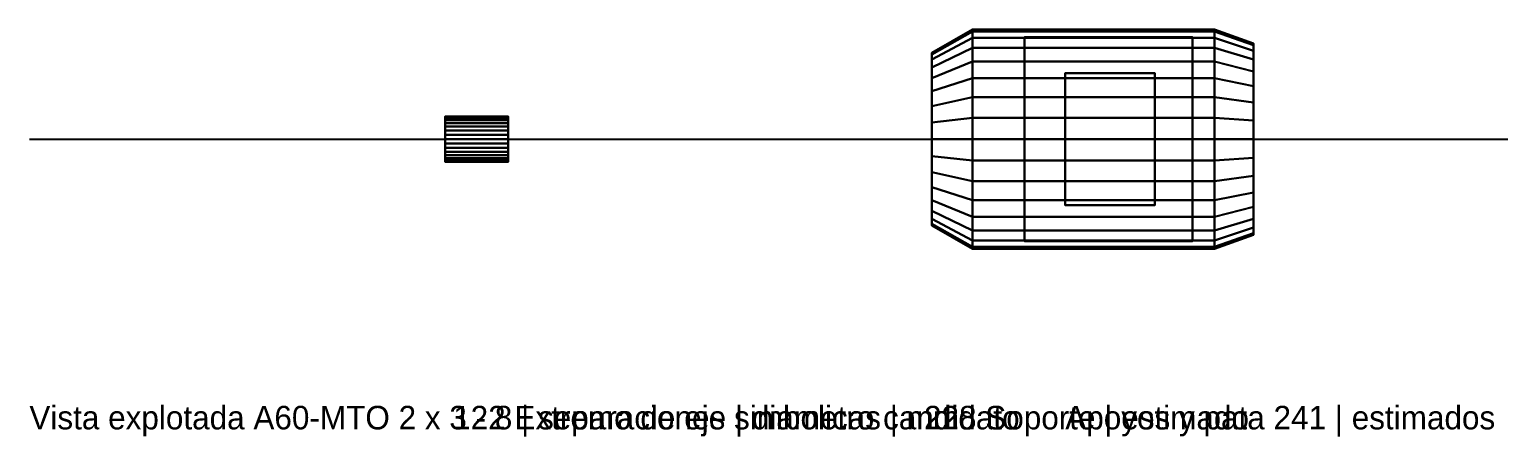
# Model space of a CAD drawing. Header units: millimetres. Extents: x -2320 to 254, y -190 to 139.
# Drawn here: x -2320 to -1384, y -190 to 70 of the extents above; entities that cross this region are included whole.
import ezdxf

# ---------------------------------------------------------------- set-up
doc = ezdxf.new("R2010")
doc.units = ezdxf.units.MM
for name, color, linetype in [('EJE_REF', 7, 'CONTINUOUS'), ('GUIA', 7, 'CONTINUOUS'), ('PATAS_EST', 8, 'CONTINUOUS'), ('SOPORTE_EST', 5, 'CONTINUOUS')]:
    doc.layers.add(name, color=color, linetype=linetype)

msp = doc.modelspace()

# ---------------------------------------------------------------- linework, layer by layer
at = {"layer": 'EJE_REF'}
for points in [[(-2055, 14.5, 210), (-2055, 14.22139, 212.82881), (-2015, 14.22139, 212.82881), (-2015, 14.5, 210)], [(-2055, 0, 210), (-2055, 14.22139, 212.82881), (-2055, 14.5, 210)], [(-2055, 14.22139, 207.17119), (-2055, 14.5, 210), (-2015, 14.5, 210), (-2015, 14.22139, 207.17119)], [(-2055, 0, 210), (-2055, 14.5, 210), (-2055, 14.22139, 207.17119)], [(-2055, 14.22139, 212.82881), (-2055, 13.39625, 215.54891), (-2015, 13.39625, 215.54891), (-2015, 14.22139, 212.82881)], [(-2055, 0, 210), (-2055, 13.39625, 215.54891), (-2055, 14.22139, 212.82881)], [(-2055, 13.39625, 204.45109), (-2055, 14.22139, 207.17119), (-2015, 14.22139, 207.17119), (-2015, 13.39625, 204.45109)], [(-2055, 0, 210), (-2055, 14.22139, 207.17119), (-2055, 13.39625, 204.45109)], [(-2055, 13.39625, 215.54891), (-2055, 12.05631, 218.05577), (-2015, 12.05631, 218.05577), (-2015, 13.39625, 215.54891)], [(-2055, 0, 210), (-2055, 12.05631, 218.05577), (-2055, 13.39625, 215.54891)], [(-2055, 12.05631, 201.94423), (-2055, 13.39625, 204.45109), (-2015, 13.39625, 204.45109), (-2015, 12.05631, 201.94423)], [(-2055, 0, 210), (-2055, 13.39625, 204.45109), (-2055, 12.05631, 201.94423)], [(-2055, 12.05631, 218.05577), (-2055, 10.25305, 220.25305), (-2015, 10.25305, 220.25305), (-2015, 12.05631, 218.05577)], [(-2055, 0, 210), (-2055, 10.25305, 220.25305), (-2055, 12.05631, 218.05577)], [(-2055, 10.25305, 199.74695), (-2055, 12.05631, 201.94423), (-2015, 12.05631, 201.94423), (-2015, 10.25305, 199.74695)], [(-2055, 0, 210), (-2055, 12.05631, 201.94423), (-2055, 10.25305, 199.74695)], [(-2055, 10.25305, 220.25305), (-2055, 8.05577, 222.05631), (-2015, 8.05577, 222.05631), (-2015, 10.25305, 220.25305)], [(-2055, 0, 210), (-2055, 8.05577, 222.05631), (-2055, 10.25305, 220.25305)], [(-2055, 8.05577, 197.94369), (-2055, 10.25305, 199.74695), (-2015, 10.25305, 199.74695), (-2015, 8.05577, 197.94369)], [(-2055, 0, 210), (-2055, 10.25305, 199.74695), (-2055, 8.05577, 197.94369)], [(-2015, 0, 210), (-2015, 14.5, 210), (-2015, 14.22139, 212.82881)], [(-2015, 0, 210), (-2015, 14.22139, 207.17119), (-2015, 14.5, 210)], [(-2015, 0, 210), (-2015, 14.22139, 212.82881), (-2015, 13.39625, 215.54891)], [(-2015, 0, 210), (-2015, 13.39625, 204.45109), (-2015, 14.22139, 207.17119)], [(-2015, 0, 210), (-2015, 13.39625, 215.54891), (-2015, 12.05631, 218.05577)], [(-2015, 0, 210), (-2015, 12.05631, 201.94423), (-2015, 13.39625, 204.45109)], [(-2015, 0, 210), (-2015, 12.05631, 218.05577), (-2015, 10.25305, 220.25305)], [(-2015, 0, 210), (-2015, 10.25305, 199.74695), (-2015, 12.05631, 201.94423)], [(-2015, 0, 210), (-2015, 10.25305, 220.25305), (-2015, 8.05577, 222.05631)], [(-2015, 0, 210), (-2015, 8.05577, 197.94369), (-2015, 10.25305, 199.74695)], [(-2055, 8.05577, 222.05631), (-2055, 5.54891, 223.39625), (-2015, 5.54891, 223.39625), (-2015, 8.05577, 222.05631)], [(-2055, 0, 210), (-2055, 5.54891, 223.39625), (-2055, 8.05577, 222.05631)], [(-2055, 5.54891, 196.60375), (-2055, 8.05577, 197.94369), (-2015, 8.05577, 197.94369), (-2015, 5.54891, 196.60375)], [(-2055, 0, 210), (-2055, 8.05577, 197.94369), (-2055, 5.54891, 196.60375)], [(-2055, 5.54891, 223.39625), (-2055, 2.82881, 224.22139), (-2015, 2.82881, 224.22139), (-2015, 5.54891, 223.39625)], [(-2055, 0, 210), (-2055, 2.82881, 224.22139), (-2055, 5.54891, 223.39625)], [(-2055, 2.82881, 195.77861), (-2055, 5.54891, 196.60375), (-2015, 5.54891, 196.60375), (-2015, 2.82881, 195.77861)], [(-2055, 0, 210), (-2055, 5.54891, 196.60375), (-2055, 2.82881, 195.77861)], [(-2055, 2.82881, 224.22139), (-2055, 0, 224.5), (-2015, 0, 224.5), (-2015, 2.82881, 224.22139)], [(-2055, 0, 210), (-2055, 0, 224.5), (-2055, 2.82881, 224.22139)], [(-2055, 0, 195.5), (-2055, 2.82881, 195.77861), (-2015, 2.82881, 195.77861), (-2015, 0, 195.5)], [(-2055, 0, 210), (-2055, 2.82881, 195.77861), (-2055, 0, 195.5)], [(-2055, 0, 224.5), (-2055, -2.82881, 224.22139), (-2015, -2.82881, 224.22139), (-2015, 0, 224.5)], [(-2055, 0, 210), (-2055, -2.82881, 224.22139), (-2055, 0, 224.5)], [(-2055, 0, 210), (-2055, -5.54891, 223.39625), (-2055, -2.82881, 224.22139)], [(-2055, 0, 210), (-2055, -8.05577, 222.05631), (-2055, -5.54891, 223.39625)], [(-2055, 0, 210), (-2055, -10.25305, 220.25305), (-2055, -8.05577, 222.05631)], [(-2055, 0, 210), (-2055, -12.05631, 218.05577), (-2055, -10.25305, 220.25305)], [(-2055, 0, 210), (-2055, -13.39625, 215.54891), (-2055, -12.05631, 218.05577)], [(-2055, 0, 210), (-2055, -14.22139, 212.82881), (-2055, -13.39625, 215.54891)], [(-2055, 0, 210), (-2055, -14.5, 210), (-2055, -14.22139, 212.82881)], [(-2055, 0, 210), (-2055, -14.22139, 207.17119), (-2055, -14.5, 210)], [(-2055, 0, 210), (-2055, -13.39625, 204.45109), (-2055, -14.22139, 207.17119)], [(-2055, 0, 210), (-2055, -12.05631, 201.94423), (-2055, -13.39625, 204.45109)], [(-2055, 0, 210), (-2055, -10.25305, 199.74695), (-2055, -12.05631, 201.94423)], [(-2055, 0, 210), (-2055, -8.05577, 197.94369), (-2055, -10.25305, 199.74695)], [(-2055, 0, 210), (-2055, -5.54891, 196.60375), (-2055, -8.05577, 197.94369)], [(-2055, 0, 210), (-2055, -2.82881, 195.77861), (-2055, -5.54891, 196.60375)], [(-2055, -2.82881, 195.77861), (-2055, 0, 195.5), (-2015, 0, 195.5), (-2015, -2.82881, 195.77861)], [(-2055, 0, 210), (-2055, 0, 195.5), (-2055, -2.82881, 195.77861)], [(-2015, 0, 210), (-2015, 8.05577, 222.05631), (-2015, 5.54891, 223.39625)], [(-2015, 0, 210), (-2015, 5.54891, 196.60375), (-2015, 8.05577, 197.94369)], [(-2015, 0, 210), (-2015, 5.54891, 223.39625), (-2015, 2.82881, 224.22139)], [(-2015, 0, 210), (-2015, 2.82881, 195.77861), (-2015, 5.54891, 196.60375)], [(-2015, 0, 210), (-2015, 2.82881, 224.22139), (-2015, 0, 224.5)], [(-2015, 0, 210), (-2015, 0, 195.5), (-2015, 2.82881, 195.77861)], [(-2015, 0, 210), (-2015, 0, 224.5), (-2015, -2.82881, 224.22139)], [(-2015, 0, 210), (-2015, -2.82881, 224.22139), (-2015, -5.54891, 223.39625)], [(-2015, 0, 210), (-2015, -5.54891, 223.39625), (-2015, -8.05577, 222.05631)], [(-2015, 0, 210), (-2015, -8.05577, 222.05631), (-2015, -10.25305, 220.25305)], [(-2015, 0, 210), (-2015, -10.25305, 220.25305), (-2015, -12.05631, 218.05577)], [(-2015, 0, 210), (-2015, -12.05631, 218.05577), (-2015, -13.39625, 215.54891)], [(-2015, 0, 210), (-2015, -13.39625, 215.54891), (-2015, -14.22139, 212.82881)], [(-2015, 0, 210), (-2015, -14.22139, 212.82881), (-2015, -14.5, 210)], [(-2015, 0, 210), (-2015, -14.5, 210), (-2015, -14.22139, 207.17119)], [(-2015, 0, 210), (-2015, -14.22139, 207.17119), (-2015, -13.39625, 204.45109)], [(-2015, 0, 210), (-2015, -13.39625, 204.45109), (-2015, -12.05631, 201.94423)], [(-2015, 0, 210), (-2015, -12.05631, 201.94423), (-2015, -10.25305, 199.74695)], [(-2015, 0, 210), (-2015, -10.25305, 199.74695), (-2015, -8.05577, 197.94369)], [(-2015, 0, 210), (-2015, -8.05577, 197.94369), (-2015, -5.54891, 196.60375)], [(-2015, 0, 210), (-2015, -5.54891, 196.60375), (-2015, -2.82881, 195.77861)], [(-2015, 0, 210), (-2015, -2.82881, 195.77861), (-2015, 0, 195.5)], [(-2055, -2.82881, 224.22139), (-2055, -5.54891, 223.39625), (-2015, -5.54891, 223.39625), (-2015, -2.82881, 224.22139)], [(-2055, -5.54891, 196.60375), (-2055, -2.82881, 195.77861), (-2015, -2.82881, 195.77861), (-2015, -5.54891, 196.60375)], [(-2055, -5.54891, 223.39625), (-2055, -8.05577, 222.05631), (-2015, -8.05577, 222.05631), (-2015, -5.54891, 223.39625)], [(-2055, -8.05577, 197.94369), (-2055, -5.54891, 196.60375), (-2015, -5.54891, 196.60375), (-2015, -8.05577, 197.94369)], [(-2055, -8.05577, 222.05631), (-2055, -10.25305, 220.25305), (-2015, -10.25305, 220.25305), (-2015, -8.05577, 222.05631)], [(-2055, -10.25305, 199.74695), (-2055, -8.05577, 197.94369), (-2015, -8.05577, 197.94369), (-2015, -10.25305, 199.74695)], [(-2055, -10.25305, 220.25305), (-2055, -12.05631, 218.05577), (-2015, -12.05631, 218.05577), (-2015, -10.25305, 220.25305)], [(-2055, -12.05631, 201.94423), (-2055, -10.25305, 199.74695), (-2015, -10.25305, 199.74695), (-2015, -12.05631, 201.94423)], [(-2055, -12.05631, 218.05577), (-2055, -13.39625, 215.54891), (-2015, -13.39625, 215.54891), (-2015, -12.05631, 218.05577)], [(-2055, -13.39625, 204.45109), (-2055, -12.05631, 201.94423), (-2015, -12.05631, 201.94423), (-2015, -13.39625, 204.45109)], [(-2055, -13.39625, 215.54891), (-2055, -14.22139, 212.82881), (-2015, -14.22139, 212.82881), (-2015, -13.39625, 215.54891)], [(-2055, -14.22139, 207.17119), (-2055, -13.39625, 204.45109), (-2015, -13.39625, 204.45109), (-2015, -14.22139, 207.17119)], [(-2055, -14.22139, 212.82881), (-2055, -14.5, 210), (-2015, -14.5, 210), (-2015, -14.22139, 212.82881)], [(-2055, -14.5, 210), (-2055, -14.22139, 207.17119), (-2015, -14.22139, 207.17119), (-2015, -14.5, 210)]]:
    msp.add_3dface(points, dxfattribs=at)
at = {"layer": 'GUIA'}
msp.add_line((-2320, 0, 210), (102, 0, 210), dxfattribs=at)
at = {"layer": 'PATAS_EST'}
for points in [[(-1686, -65, -280), (-1686, 65, -280), (-1579, 65, -280), (-1579, -65, -280)], [(-1686, -65, -258), (-1579, -65, -258), (-1579, 65, -258), (-1686, 65, -258)], [(-1579, 65, -280), (-1686, 65, -280), (-1686, 65, -258), (-1579, 65, -258)], [(-1686, 65, -280), (-1686, -65, -280), (-1686, -65, -258), (-1686, 65, -258)], [(-1579, -65, -280), (-1579, 65, -280), (-1579, 65, -258), (-1579, -65, -258)], [(-1660, -42, -258), (-1660, 42, -258), (-1603, 42, -258), (-1603, -42, -258)], [(-1660, -42, -132), (-1603, -42, -132), (-1603, 42, -132), (-1660, 42, -132)], [(-1603, 42, -258), (-1660, 42, -258), (-1660, 42, -132), (-1603, 42, -132)], [(-1660, 42, -258), (-1660, -42, -258), (-1660, -42, -132), (-1660, 42, -132)], [(-1603, -42, -258), (-1603, 42, -258), (-1603, 42, -132), (-1603, -42, -132)], [(-1660, -42, -258), (-1603, -42, -258), (-1603, -42, -132), (-1660, -42, -132)], [(-1686, -65, -280), (-1579, -65, -280), (-1579, -65, -258), (-1686, -65, -258)]]:
    msp.add_3dface(points, dxfattribs=at)
at = {"layer": 'SOPORTE_EST'}
for points in [[(-1745, 55, 210), (-1745, 53.94319, 220.72997), (-1719, 68.65497, 223.65632), (-1719, 70, 210)], [(-1745, 53.94319, 199.27003), (-1745, 55, 210), (-1719, 70, 210), (-1719, 68.65497, 196.34368)], [(-1745, 53.94319, 220.72997), (-1745, 50.81337, 231.04759), (-1719, 64.67157, 236.78784), (-1719, 68.65497, 223.65632)], [(-1745, 50.81337, 188.95241), (-1745, 53.94319, 199.27003), (-1719, 68.65497, 196.34368), (-1719, 64.67157, 183.21216)], [(-1719, 70, 210), (-1719, 68.65497, 223.65632), (-1565, 68.65497, 223.65632), (-1565, 70, 210)], [(-1719, 68.65497, 196.34368), (-1719, 70, 210), (-1565, 70, 210), (-1565, 68.65497, 196.34368)], [(-1719, 68.65497, 223.65632), (-1719, 64.67157, 236.78784), (-1565, 64.67157, 236.78784), (-1565, 68.65497, 223.65632)], [(-1719, 64.67157, 183.21216), (-1719, 68.65497, 196.34368), (-1565, 68.65497, 196.34368), (-1565, 64.67157, 183.21216)], [(-1565, 70, 210), (-1565, 68.65497, 223.65632), (-1540, 59.8279, 221.90051), (-1540, 61, 210)], [(-1565, 68.65497, 196.34368), (-1565, 70, 210), (-1540, 61, 210), (-1540, 59.8279, 198.09949)], [(-1565, 68.65497, 223.65632), (-1565, 64.67157, 236.78784), (-1540, 56.35665, 233.34369), (-1540, 59.8279, 221.90051)], [(-1565, 64.67157, 183.21216), (-1565, 68.65497, 196.34368), (-1540, 59.8279, 198.09949), (-1540, 56.35665, 186.65631)], [(-1745, 50.81337, 231.04759), (-1745, 45.73083, 240.55636), (-1719, 58.20287, 248.88992), (-1719, 64.67157, 236.78784)], [(-1745, 45.73083, 179.44364), (-1745, 50.81337, 188.95241), (-1719, 64.67157, 183.21216), (-1719, 58.20287, 171.11008)], [(-1745, 45.73083, 240.55636), (-1745, 38.89087, 248.89087), (-1719, 49.49747, 259.49747), (-1719, 58.20287, 248.88992)], [(-1745, 38.89087, 171.10913), (-1745, 45.73083, 179.44364), (-1719, 58.20287, 171.11008), (-1719, 49.49747, 160.50253)], [(-1719, 64.67157, 236.78784), (-1719, 58.20287, 248.88992), (-1565, 58.20287, 248.88992), (-1565, 64.67157, 236.78784)], [(-1719, 58.20287, 171.11008), (-1719, 64.67157, 183.21216), (-1565, 64.67157, 183.21216), (-1565, 58.20287, 171.11008)], [(-1719, 58.20287, 248.88992), (-1719, 49.49747, 259.49747), (-1565, 49.49747, 259.49747), (-1565, 58.20287, 248.88992)], [(-1719, 49.49747, 160.50253), (-1719, 58.20287, 171.11008), (-1565, 58.20287, 171.11008), (-1565, 49.49747, 160.50253)], [(-1565, 64.67157, 236.78784), (-1565, 58.20287, 248.88992), (-1540, 50.71965, 243.88978), (-1540, 56.35665, 233.34369)], [(-1565, 58.20287, 171.11008), (-1565, 64.67157, 183.21216), (-1540, 56.35665, 186.65631), (-1540, 50.71965, 176.11022)], [(-1565, 58.20287, 248.88992), (-1565, 49.49747, 259.49747), (-1540, 43.13351, 253.13351), (-1540, 50.71965, 243.88978)], [(-1565, 49.49747, 160.50253), (-1565, 58.20287, 171.11008), (-1540, 50.71965, 176.11022), (-1540, 43.13351, 166.86649)], [(-1540, 0, 210), (-1540, 61, 210), (-1540, 59.8279, 221.90051)], [(-1540, 0, 210), (-1540, 59.8279, 198.09949), (-1540, 61, 210)], [(-1540, 0, 210), (-1540, 59.8279, 221.90051), (-1540, 56.35665, 233.34369)], [(-1540, 0, 210), (-1540, 56.35665, 186.65631), (-1540, 59.8279, 198.09949)], [(-1540, 0, 210), (-1540, 56.35665, 233.34369), (-1540, 50.71965, 243.88978)], [(-1540, 0, 210), (-1540, 50.71965, 176.11022), (-1540, 56.35665, 186.65631)], [(-1745, 0, 210), (-1745, 53.94319, 220.72997), (-1745, 55, 210)], [(-1745, 0, 210), (-1745, 55, 210), (-1745, 53.94319, 199.27003)], [(-1745, 0, 210), (-1745, 50.81337, 231.04759), (-1745, 53.94319, 220.72997)], [(-1745, 0, 210), (-1745, 53.94319, 199.27003), (-1745, 50.81337, 188.95241)], [(-1745, 0, 210), (-1745, 45.73083, 240.55636), (-1745, 50.81337, 231.04759)], [(-1745, 0, 210), (-1745, 50.81337, 188.95241), (-1745, 45.73083, 179.44364)], [(-1745, 38.89087, 248.89087), (-1745, 30.55636, 255.73083), (-1719, 38.88992, 268.20287), (-1719, 49.49747, 259.49747)], [(-1745, 30.55636, 164.26917), (-1745, 38.89087, 171.10913), (-1719, 49.49747, 160.50253), (-1719, 38.88992, 151.79713)], [(-1719, 49.49747, 259.49747), (-1719, 38.88992, 268.20287), (-1565, 38.88992, 268.20287), (-1565, 49.49747, 259.49747)], [(-1719, 38.88992, 151.79713), (-1719, 49.49747, 160.50253), (-1565, 49.49747, 160.50253), (-1565, 38.88992, 151.79713)], [(-1565, 49.49747, 259.49747), (-1565, 38.88992, 268.20287), (-1540, 33.88978, 260.71965), (-1540, 43.13351, 253.13351)], [(-1565, 38.88992, 151.79713), (-1565, 49.49747, 160.50253), (-1540, 43.13351, 166.86649), (-1540, 33.88978, 159.28035)], [(-1540, 0, 210), (-1540, 50.71965, 243.88978), (-1540, 43.13351, 253.13351)], [(-1540, 0, 210), (-1540, 43.13351, 166.86649), (-1540, 50.71965, 176.11022)], [(-1745, 0, 210), (-1745, 38.89087, 248.89087), (-1745, 45.73083, 240.55636)], [(-1745, 0, 210), (-1745, 45.73083, 179.44364), (-1745, 38.89087, 171.10913)], [(-1745, 0, 210), (-1745, 30.55636, 255.73083), (-1745, 38.89087, 248.89087)], [(-1745, 0, 210), (-1745, 38.89087, 171.10913), (-1745, 30.55636, 164.26917)], [(-1745, 30.55636, 255.73083), (-1745, 21.04759, 260.81337), (-1719, 26.78784, 274.67157), (-1719, 38.88992, 268.20287)], [(-1745, 21.04759, 159.18663), (-1745, 30.55636, 164.26917), (-1719, 38.88992, 151.79713), (-1719, 26.78784, 145.32843)], [(-1719, 38.88992, 268.20287), (-1719, 26.78784, 274.67157), (-1565, 26.78784, 274.67157), (-1565, 38.88992, 268.20287)], [(-1719, 26.78784, 145.32843), (-1719, 38.88992, 151.79713), (-1565, 38.88992, 151.79713), (-1565, 26.78784, 145.32843)], [(-1565, 38.88992, 268.20287), (-1565, 26.78784, 274.67157), (-1540, 23.34369, 266.35665), (-1540, 33.88978, 260.71965)], [(-1565, 26.78784, 145.32843), (-1565, 38.88992, 151.79713), (-1540, 33.88978, 159.28035), (-1540, 23.34369, 153.64335)], [(-1540, 0, 210), (-1540, 43.13351, 253.13351), (-1540, 33.88978, 260.71965)], [(-1540, 0, 210), (-1540, 33.88978, 159.28035), (-1540, 43.13351, 166.86649)], [(-1745, 0, 210), (-1745, 21.04759, 260.81337), (-1745, 30.55636, 255.73083)], [(-1745, 0, 210), (-1745, 30.55636, 164.26917), (-1745, 21.04759, 159.18663)], [(-1540, 0, 210), (-1540, 33.88978, 260.71965), (-1540, 23.34369, 266.35665)], [(-1540, 0, 210), (-1540, 23.34369, 153.64335), (-1540, 33.88978, 159.28035)], [(-1745, 21.04759, 260.81337), (-1745, 10.72997, 263.94319), (-1719, 13.65632, 278.65497), (-1719, 26.78784, 274.67157)], [(-1745, 10.72997, 156.05681), (-1745, 21.04759, 159.18663), (-1719, 26.78784, 145.32843), (-1719, 13.65632, 141.34503)], [(-1745, 0, 210), (-1745, 10.72997, 263.94319), (-1745, 21.04759, 260.81337)], [(-1745, 0, 210), (-1745, 21.04759, 159.18663), (-1745, 10.72997, 156.05681)], [(-1719, 26.78784, 274.67157), (-1719, 13.65632, 278.65497), (-1565, 13.65632, 278.65497), (-1565, 26.78784, 274.67157)], [(-1719, 13.65632, 141.34503), (-1719, 26.78784, 145.32843), (-1565, 26.78784, 145.32843), (-1565, 13.65632, 141.34503)], [(-1565, 26.78784, 274.67157), (-1565, 13.65632, 278.65497), (-1540, 11.90051, 269.8279), (-1540, 23.34369, 266.35665)], [(-1565, 13.65632, 141.34503), (-1565, 26.78784, 145.32843), (-1540, 23.34369, 153.64335), (-1540, 11.90051, 150.1721)], [(-1540, 0, 210), (-1540, 23.34369, 266.35665), (-1540, 11.90051, 269.8279)], [(-1540, 0, 210), (-1540, 11.90051, 150.1721), (-1540, 23.34369, 153.64335)], [(-1745, 10.72997, 263.94319), (-1745, 0, 265), (-1719, 0, 280), (-1719, 13.65632, 278.65497)], [(-1745, 0, 155), (-1745, 10.72997, 156.05681), (-1719, 13.65632, 141.34503), (-1719, 0, 140)], [(-1745, 0, 210), (-1745, 0, 265), (-1745, 10.72997, 263.94319)], [(-1745, 0, 210), (-1745, 10.72997, 156.05681), (-1745, 0, 155)], [(-1719, 13.65632, 278.65497), (-1719, 0, 280), (-1565, 0, 280), (-1565, 13.65632, 278.65497)], [(-1719, 0, 140), (-1719, 13.65632, 141.34503), (-1565, 13.65632, 141.34503), (-1565, 0, 140)], [(-1565, 13.65632, 278.65497), (-1565, 0, 280), (-1540, 0, 271), (-1540, 11.90051, 269.8279)], [(-1565, 0, 140), (-1565, 13.65632, 141.34503), (-1540, 11.90051, 150.1721), (-1540, 0, 149)], [(-1540, 0, 210), (-1540, 11.90051, 269.8279), (-1540, 0, 271)], [(-1540, 0, 210), (-1540, 0, 149), (-1540, 11.90051, 150.1721)], [(-1745, 0, 265), (-1745, -10.72997, 263.94319), (-1719, -13.65632, 278.65497), (-1719, 0, 280)], [(-1745, 0, 210), (-1745, -10.72997, 263.94319), (-1745, 0, 265)], [(-1745, 0, 210), (-1745, -21.04759, 260.81337), (-1745, -10.72997, 263.94319)], [(-1745, 0, 210), (-1745, -30.55636, 255.73083), (-1745, -21.04759, 260.81337)], [(-1745, 0, 210), (-1745, -38.89087, 248.89087), (-1745, -30.55636, 255.73083)], [(-1745, 0, 210), (-1745, -45.73083, 240.55636), (-1745, -38.89087, 248.89087)], [(-1745, 0, 210), (-1745, -50.81337, 231.04759), (-1745, -45.73083, 240.55636)], [(-1745, 0, 210), (-1745, -53.94319, 220.72997), (-1745, -50.81337, 231.04759)], [(-1745, 0, 210), (-1745, -55, 210), (-1745, -53.94319, 220.72997)], [(-1745, 0, 210), (-1745, -53.94319, 199.27003), (-1745, -55, 210)], [(-1745, 0, 210), (-1745, -50.81337, 188.95241), (-1745, -53.94319, 199.27003)], [(-1745, 0, 210), (-1745, -45.73083, 179.44364), (-1745, -50.81337, 188.95241)], [(-1745, 0, 210), (-1745, -38.89087, 171.10913), (-1745, -45.73083, 179.44364)], [(-1745, 0, 210), (-1745, -30.55636, 164.26917), (-1745, -38.89087, 171.10913)], [(-1745, 0, 210), (-1745, -21.04759, 159.18663), (-1745, -30.55636, 164.26917)], [(-1745, 0, 210), (-1745, -10.72997, 156.05681), (-1745, -21.04759, 159.18663)], [(-1745, -10.72997, 156.05681), (-1745, 0, 155), (-1719, 0, 140), (-1719, -13.65632, 141.34503)], [(-1745, 0, 210), (-1745, 0, 155), (-1745, -10.72997, 156.05681)], [(-1719, 0, 280), (-1719, -13.65632, 278.65497), (-1565, -13.65632, 278.65497), (-1565, 0, 280)], [(-1719, -13.65632, 141.34503), (-1719, 0, 140), (-1565, 0, 140), (-1565, -13.65632, 141.34503)], [(-1565, 0, 280), (-1565, -13.65632, 278.65497), (-1540, -11.90051, 269.8279), (-1540, 0, 271)], [(-1565, -13.65632, 141.34503), (-1565, 0, 140), (-1540, 0, 149), (-1540, -11.90051, 150.1721)], [(-1540, 0, 210), (-1540, 0, 271), (-1540, -11.90051, 269.8279)], [(-1540, 0, 210), (-1540, -11.90051, 269.8279), (-1540, -23.34369, 266.35665)], [(-1540, 0, 210), (-1540, -23.34369, 266.35665), (-1540, -33.88978, 260.71965)], [(-1540, 0, 210), (-1540, -33.88978, 260.71965), (-1540, -43.13351, 253.13351)], [(-1540, 0, 210), (-1540, -43.13351, 253.13351), (-1540, -50.71965, 243.88978)], [(-1540, 0, 210), (-1540, -50.71965, 243.88978), (-1540, -56.35665, 233.34369)], [(-1540, 0, 210), (-1540, -56.35665, 233.34369), (-1540, -59.8279, 221.90051)], [(-1540, 0, 210), (-1540, -59.8279, 221.90051), (-1540, -61, 210)], [(-1540, 0, 210), (-1540, -61, 210), (-1540, -59.8279, 198.09949)], [(-1540, 0, 210), (-1540, -59.8279, 198.09949), (-1540, -56.35665, 186.65631)], [(-1540, 0, 210), (-1540, -56.35665, 186.65631), (-1540, -50.71965, 176.11022)], [(-1540, 0, 210), (-1540, -50.71965, 176.11022), (-1540, -43.13351, 166.86649)], [(-1540, 0, 210), (-1540, -43.13351, 166.86649), (-1540, -33.88978, 159.28035)], [(-1540, 0, 210), (-1540, -33.88978, 159.28035), (-1540, -23.34369, 153.64335)], [(-1540, 0, 210), (-1540, -23.34369, 153.64335), (-1540, -11.90051, 150.1721)], [(-1540, 0, 210), (-1540, -11.90051, 150.1721), (-1540, 0, 149)], [(-1745, -10.72997, 263.94319), (-1745, -21.04759, 260.81337), (-1719, -26.78784, 274.67157), (-1719, -13.65632, 278.65497)], [(-1745, -21.04759, 159.18663), (-1745, -10.72997, 156.05681), (-1719, -13.65632, 141.34503), (-1719, -26.78784, 145.32843)], [(-1719, -13.65632, 278.65497), (-1719, -26.78784, 274.67157), (-1565, -26.78784, 274.67157), (-1565, -13.65632, 278.65497)], [(-1719, -26.78784, 145.32843), (-1719, -13.65632, 141.34503), (-1565, -13.65632, 141.34503), (-1565, -26.78784, 145.32843)], [(-1565, -13.65632, 278.65497), (-1565, -26.78784, 274.67157), (-1540, -23.34369, 266.35665), (-1540, -11.90051, 269.8279)], [(-1565, -26.78784, 145.32843), (-1565, -13.65632, 141.34503), (-1540, -11.90051, 150.1721), (-1540, -23.34369, 153.64335)], [(-1745, -21.04759, 260.81337), (-1745, -30.55636, 255.73083), (-1719, -38.88992, 268.20287), (-1719, -26.78784, 274.67157)], [(-1745, -30.55636, 164.26917), (-1745, -21.04759, 159.18663), (-1719, -26.78784, 145.32843), (-1719, -38.88992, 151.79713)], [(-1719, -26.78784, 274.67157), (-1719, -38.88992, 268.20287), (-1565, -38.88992, 268.20287), (-1565, -26.78784, 274.67157)], [(-1719, -38.88992, 151.79713), (-1719, -26.78784, 145.32843), (-1565, -26.78784, 145.32843), (-1565, -38.88992, 151.79713)], [(-1565, -26.78784, 274.67157), (-1565, -38.88992, 268.20287), (-1540, -33.88978, 260.71965), (-1540, -23.34369, 266.35665)], [(-1565, -38.88992, 151.79713), (-1565, -26.78784, 145.32843), (-1540, -23.34369, 153.64335), (-1540, -33.88978, 159.28035)], [(-1745, -30.55636, 255.73083), (-1745, -38.89087, 248.89087), (-1719, -49.49747, 259.49747), (-1719, -38.88992, 268.20287)], [(-1745, -38.89087, 171.10913), (-1745, -30.55636, 164.26917), (-1719, -38.88992, 151.79713), (-1719, -49.49747, 160.50253)], [(-1565, -38.88992, 268.20287), (-1565, -49.49747, 259.49747), (-1540, -43.13351, 253.13351), (-1540, -33.88978, 260.71965)], [(-1565, -49.49747, 160.50253), (-1565, -38.88992, 151.79713), (-1540, -33.88978, 159.28035), (-1540, -43.13351, 166.86649)], [(-1745, -38.89087, 248.89087), (-1745, -45.73083, 240.55636), (-1719, -58.20287, 248.88992), (-1719, -49.49747, 259.49747)], [(-1745, -45.73083, 179.44364), (-1745, -38.89087, 171.10913), (-1719, -49.49747, 160.50253), (-1719, -58.20287, 171.11008)], [(-1745, -45.73083, 240.55636), (-1745, -50.81337, 231.04759), (-1719, -64.67157, 236.78784), (-1719, -58.20287, 248.88992)], [(-1745, -50.81337, 188.95241), (-1745, -45.73083, 179.44364), (-1719, -58.20287, 171.11008), (-1719, -64.67157, 183.21216)], [(-1719, -38.88992, 268.20287), (-1719, -49.49747, 259.49747), (-1565, -49.49747, 259.49747), (-1565, -38.88992, 268.20287)], [(-1719, -49.49747, 160.50253), (-1719, -38.88992, 151.79713), (-1565, -38.88992, 151.79713), (-1565, -49.49747, 160.50253)], [(-1565, -49.49747, 259.49747), (-1565, -58.20287, 248.88992), (-1540, -50.71965, 243.88978), (-1540, -43.13351, 253.13351)], [(-1565, -58.20287, 171.11008), (-1565, -49.49747, 160.50253), (-1540, -43.13351, 166.86649), (-1540, -50.71965, 176.11022)], [(-1745, -50.81337, 231.04759), (-1745, -53.94319, 220.72997), (-1719, -68.65497, 223.65632), (-1719, -64.67157, 236.78784)], [(-1745, -53.94319, 199.27003), (-1745, -50.81337, 188.95241), (-1719, -64.67157, 183.21216), (-1719, -68.65497, 196.34368)], [(-1745, -53.94319, 220.72997), (-1745, -55, 210), (-1719, -70, 210), (-1719, -68.65497, 223.65632)], [(-1745, -55, 210), (-1745, -53.94319, 199.27003), (-1719, -68.65497, 196.34368), (-1719, -70, 210)], [(-1719, -49.49747, 259.49747), (-1719, -58.20287, 248.88992), (-1565, -58.20287, 248.88992), (-1565, -49.49747, 259.49747)], [(-1719, -58.20287, 171.11008), (-1719, -49.49747, 160.50253), (-1565, -49.49747, 160.50253), (-1565, -58.20287, 171.11008)], [(-1565, -58.20287, 248.88992), (-1565, -64.67157, 236.78784), (-1540, -56.35665, 233.34369), (-1540, -50.71965, 243.88978)], [(-1565, -64.67157, 183.21216), (-1565, -58.20287, 171.11008), (-1540, -50.71965, 176.11022), (-1540, -56.35665, 186.65631)], [(-1719, -58.20287, 248.88992), (-1719, -64.67157, 236.78784), (-1565, -64.67157, 236.78784), (-1565, -58.20287, 248.88992)], [(-1719, -64.67157, 183.21216), (-1719, -58.20287, 171.11008), (-1565, -58.20287, 171.11008), (-1565, -64.67157, 183.21216)], [(-1719, -64.67157, 236.78784), (-1719, -68.65497, 223.65632), (-1565, -68.65497, 223.65632), (-1565, -64.67157, 236.78784)], [(-1719, -68.65497, 196.34368), (-1719, -64.67157, 183.21216), (-1565, -64.67157, 183.21216), (-1565, -68.65497, 196.34368)], [(-1565, -64.67157, 236.78784), (-1565, -68.65497, 223.65632), (-1540, -59.8279, 221.90051), (-1540, -56.35665, 233.34369)], [(-1565, -68.65497, 196.34368), (-1565, -64.67157, 183.21216), (-1540, -56.35665, 186.65631), (-1540, -59.8279, 198.09949)], [(-1565, -68.65497, 223.65632), (-1565, -70, 210), (-1540, -61, 210), (-1540, -59.8279, 221.90051)], [(-1565, -70, 210), (-1565, -68.65497, 196.34368), (-1540, -59.8279, 198.09949), (-1540, -61, 210)], [(-1719, -68.65497, 223.65632), (-1719, -70, 210), (-1565, -70, 210), (-1565, -68.65497, 223.65632)], [(-1719, -70, 210), (-1719, -68.65497, 196.34368), (-1565, -68.65497, 196.34368), (-1565, -70, 210)]]:
    msp.add_3dface(points, dxfattribs=at)

# ---------------------------------------------------------------- texts
at = {"layer": 'GUIA'}
for s, p in [('Vista explotada A60-MTO 2 x 3 - 8 | separaciones simbolicas | mm', (-2320, -185, -350)), ('122 Extremo de eje | diametro candidato', (-2050, -185)), ('228 Soporte | estimado', (-1750, -185)), ('Apoyos y pata 241 | estimados', (-1660, -185, -280))]:
    msp.add_text(s, height=15, dxfattribs=at).set_placement(p)

doc.saveas('drawing.dxf')
